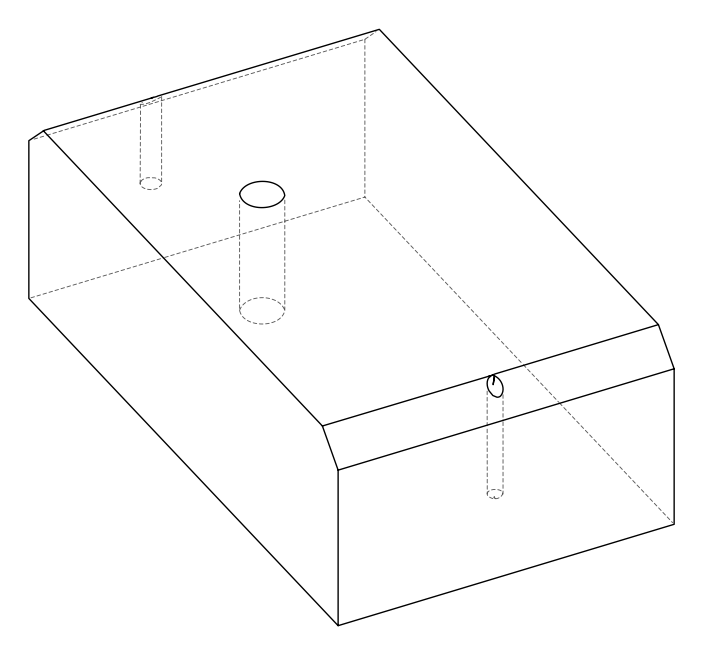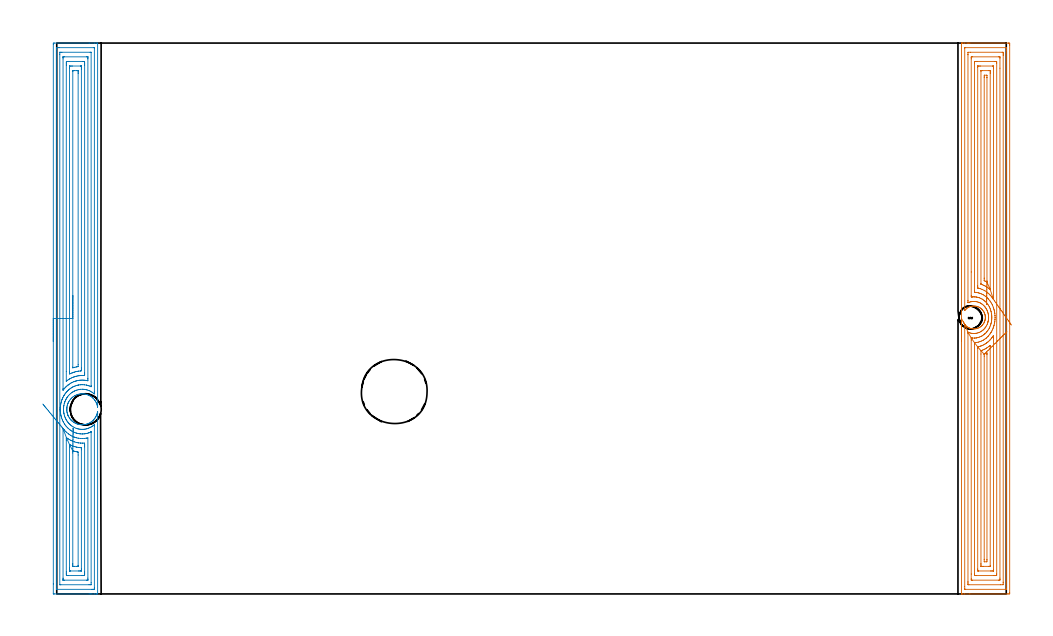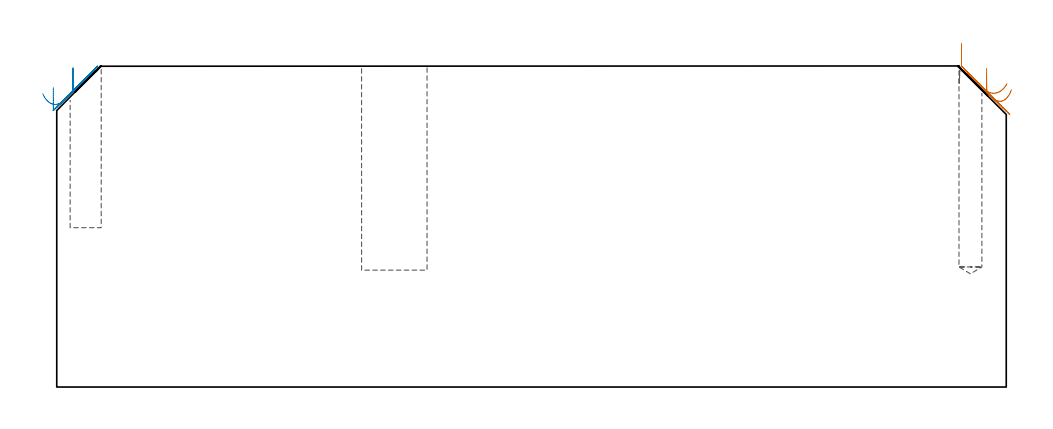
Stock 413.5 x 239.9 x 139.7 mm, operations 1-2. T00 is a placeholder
(PLAN: 6 operations, 4 tool changes, 34 min)
(1 AREA_MILL | FG_CHAMFER_SURFACE | UGT0205_001 | 15.66 min | 52895 mm3)
(2 AREA_MILL_1 | FG_CHAMFER_SURFACE_1 | UGT0205_001 | 13.8 min | 44658 mm3)
(3 MILL_BLIND_HOLE_FROM_SOLID_MATERIAL | STEP1POCKET | NXT0201_012 | Spiral | 3.53 min | 56625 mm3)
(4 MILL_BLIND_HOLE_FROM_SOLID_MATERIAL_1 | STEP1POCKET_1 | NXT0201_011 | Spiral | 0.61 min | 9109 mm3)
(5 SPOT_DRILL | STEP1POCKET_2 | NXT0321_9005460120000 | 0.03 min | 0 mm3)
(6 DRILL_BLIND_HOLE_INTO_CENTER | STEP1POCKET_2 | UGT0301_495 | 0.37 min | 6479 mm3)
(TOOL UGT0205_001 | Chamfer Mill 20 x 3 x 45 deg. | D20 FL50 Z2)
(TOOL NXT0201_012 | ENDMILL 16mm [2P460-1600-NA 1630] | D16 FL38 Z6)
(TOOL NXT0201_011 | ENDMILL 12mm [2P460-1200-NA 1630] | D12 FL38 Z6)
(TOOL NXT0321_9005460120000 | NC Spot Drill, 142deg, 12mm, Carbide, Uncoated | D12 PA142 FL30 Z2)
(TOOL UGT0301_495 | Carbide Drill 10.0 mm | D10 PA118 FL90.5 Z2)
(OP 1 AREA_MILL)
G17 G21 G94 G90
T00 M6
G54
G17 G0 G90 X394. Y109.95 S1061 M3
G43 Z149.7 H0
G94 G1 Y109.988 Z148.828 F250.
Y110.102 Z147.963
Y110.291 Z147.112
Y110.553 Z146.28
Y110.887 Z145.474
Y111.29 Z144.7
Y111.759 Z143.964
Y112.29 Z143.272
Y112.879 Z142.629
Y113.522 Z142.039
Y114.214 Z141.508
Y114.95 Z141.04
Y115.724 Z140.637
Y116.53 Z140.303
Y117.362 Z140.041
Y118.214 Z139.852
Y119.078 Z139.738
Y119.95 Z139.7
Y239.722
X394.002 Y239.89 Z139.689
X394.158 Y239.898 Z139.534
X394.321 Y239.9 Z139.379
X394.583 Z139.117
X395.281 Z138.414
X396.508 Z137.189
X397.037 Z136.657
X397.651 Z136.045
X414.333 Z119.365
X414.597 Y239.897 Z119.101
X414.992 Y239.89 Z118.705
X414.996 Y239.682 Z118.702
X414.999 Y239.275 Z118.701
X415. Y238.865 Z118.7
X414.999 Y0.625 Z118.701
X414.997 Y0.218 Z118.702
X414.992 Y0.01 Z118.705
X414.597 Y0.005 Z119.101
X413.983 Y0. Z119.714
X397.651 Z136.045
X395.281 Z138.414
X394.32 Z139.379
X394.16 Y0.001 Z139.533
X394.079 Y0.003 Z139.613
X394.003 Y0.01 Z139.688
X394. Y0.178 Z139.7
Y119.95
X394.739 Y118.609 Z138.961
X394.85 Y118.341 Z138.85
X394.976 Y118.079 Z138.724
X394.977 Y118.078 Z138.723
X395.19 Y117.715 Z138.51
X395.338 Y117.512 Z138.362
X395.421 Y117.386 Z138.279
X395.509 Y117.279 Z138.191
X395.868 Y116.866 Z137.832
X395.909 Y116.824 Z137.791
X396.322 Y116.475 Z137.378
X396.759 Y116.166 Z136.941
X397.165 Y115.931 Z136.535
X397.405 Y115.821 Z136.295
X397.651 Y115.718 Z136.049
X398.093 Y115.586 Z135.607
X398.542 Y115.486 Z135.158
X398.987 Y115.429 Z134.713
X399.434 Y115.411 Z134.266
X399.88 Y115.435 Z133.82
X400.325 Y115.497 Z133.375
X400.774 Y115.605 Z132.926
X401.217 Y115.753 Z132.483
X401.634 Y115.931 Z132.066
X402.108 Y116.208 Z131.592
X402.509 Y116.5 Z131.191
X402.89 Y116.824 Z130.81
X403. Y116.936 Z130.7
X403.32 Y117.316 Z130.38
X403.614 Y117.717 Z130.086
X403.758 Y117.96 Z129.94
X403.889 Y118.211 Z129.805
X403.95 Y118.361 Z129.741
X403.96 Y118.381 Z129.735
X403.972 Y118.408 Z129.724
X403.977 Y118.425 Z129.713
X403.981 Y118.436 Z129.708
X403.99 Y118.455 Z129.703
X404.061 Y118.618 Z129.639
X404.202 Y119.054 Z129.494
X404.232 Y119.181 Z129.464
X404.307 Y119.503 Z129.388
X404.337 Y119.708 Z129.36
X404.37 Y119.949 Z129.323
X404.391 Y120.172 Z129.308
X404.396 Y120.403 Z129.3
X404.395 Y120.425 Z129.299
X404.391 Y120.621 Z129.308
X404.372 Y120.837 Z129.322
X404.371 Y120.844 Z129.323
X404.351 Y120.997 Z129.347
X404.308 Y121.29 Z129.387
X404.235 Y121.607 Z129.461
X404.204 Y121.739 Z129.492
X404.061 Y122.183 Z129.639
X403.989 Y122.348 Z129.704
X403.98 Y122.365 Z129.709
X403.978 Y122.373 Z129.713
X403.973 Y122.388 Z129.722
X403.963 Y122.411 Z129.732
X403.955 Y122.429 Z129.737
X403.95 Y122.446 Z129.747
X403.892 Y122.589 Z129.808
X403.761 Y122.836 Z129.939
X403.619 Y123.076 Z130.081
X403.323 Y123.48 Z130.377
X403. Y123.864 Z130.7
X402.897 Y123.969 Z130.803
X402.513 Y124.297 Z131.187
X402.108 Y124.595 Z131.592
X401.881 Y124.735 Z131.819
X401.649 Y124.862 Z132.051
X401.217 Y125.047 Z132.483
X400.774 Y125.195 Z132.926
X400.325 Y125.303 Z133.375
X399.88 Y125.365 Z133.82
X399.434 Y125.389 Z134.266
X398.987 Y125.371 Z134.713
X398.542 Y125.314 Z135.158
X398.093 Y125.214 Z135.607
X397.651 Y125.072 Z136.049
X397.153 Y124.862 Z136.547
X396.759 Y124.634 Z136.941
X396.318 Y124.322 Z137.382
X395.902 Y123.969 Z137.798
X395.868 Y123.934 Z137.832
X395.507 Y123.518 Z138.193
X395.421 Y123.414 Z138.279
X395.415 Y123.702 Z138.285
X395.414 Y123.836 Z138.286
Y123.964
X395.415 Y237.488 Z138.285
X395.419 Y237.866 Z138.281
X395.42 Y237.883 Z138.28
X395.44 Y237.89 Z138.26
X395.511 Y237.896 Z138.189
X395.619 Y237.899 Z138.081
X413.314 Y237.9 Z120.386
X413.51 Y237.898 Z120.19
X413.543 Y237.895 Z120.157
X413.574 Y237.891 Z120.126
X413.579 Y237.848 Z120.121
X413.584 Y237.625 Z120.116
X413.585 Y237.488 Z120.115
X413.586 Y236.729 Z120.114
X413.585 Y2.412 Z120.115
X413.581 Y2.034 Z120.119
X413.579 Y2.017 Z120.121
X413.56 Y2.01 Z120.14
X413.489 Y2.004 Z120.211
X413.381 Y2.001 Z120.319
X395.686 Y2. Z138.014
X395.49 Y2.002 Z138.21
X395.457 Y2.005 Z138.243
X395.426 Y2.009 Z138.274
X395.421 Y2.052 Z138.279
X395.416 Y2.275 Z138.284
X395.415 Y2.412 Z138.285
X395.414 Y3.171 Z138.286
Y116.822
X395.416 Y117.091 Z138.284
X395.421 Y117.386 Z138.279
X396.84 Y113.968 Z136.86
X396.859 Y113.962 Z136.841
X397.418 Y113.752 Z136.282
X397.915 Y113.611 Z135.785
X398.559 Y113.485 Z135.141
X398.793 Y113.456 Z134.907
X399.497 Y113.423 Z134.203
X399.671 Y113.431 Z134.029
X400.013 Y113.454 Z133.687
X400.308 Y113.492 Z133.392
X400.549 Y113.532 Z133.151
X401.032 Y113.648 Z132.668
X401.427 Y113.778 Z132.273
X401.688 Y113.875 Z132.012
X402.271 Y114.14 Z131.429
X402.636 Y114.363 Z131.064
X402.832 Y114.497 Z130.868
X403.183 Y114.752 Z130.517
X403.337 Y114.877 Z130.363
X403.521 Y115.034 Z130.179
X403.801 Y115.299 Z129.899
X404.061 Y115.595 Z129.639
X404.211 Y115.775 Z129.489
X404.331 Y115.928 Z129.369
X404.59 Y116.283 Z129.11
X404.922 Y116.822 Z128.778
X404.928 Y116.833 Z128.772
X404.939 Y116.854 Z128.761
X405.206 Y117.444 Z128.494
X405.316 Y117.715 Z128.384
X405.442 Y118.098 Z128.258
X405.512 Y118.318 Z128.188
X405.587 Y118.609 Z128.113
X405.612 Y118.714 Z128.088
X405.63 Y118.8 Z128.07
X405.69 Y119.12 Z128.01
X405.749 Y119.503 Z127.951
X405.757 Y119.564 Z127.943
X405.79 Y119.961 Z127.91
X405.812 Y120.397 Z127.888
Y120.402
X405.789 Y120.854 Z127.911
X405.751 Y121.291 Z127.949
X405.747 Y121.326 Z127.953
X405.741 Y121.368 Z127.959
X405.669 Y121.807 Z128.031
X405.584 Y122.185 Z128.116
X405.507 Y122.5 Z128.193
X405.318 Y123.078 Z128.382
X405.207 Y123.353 Z128.493
X405.105 Y123.597 Z128.595
X404.939 Y123.947 Z128.761
X404.926 Y123.972 Z128.774
X404.911 Y124.001 Z128.789
X404.68 Y124.383 Z129.02
X404.507 Y124.63 Z129.193
X404.337 Y124.866 Z129.363
X404.214 Y125.022 Z129.486
X404.061 Y125.205 Z129.639
X403.805 Y125.496 Z129.895
X403.523 Y125.76 Z130.177
X403.183 Y126.048 Z130.517
X402.95 Y126.219 Z130.75
X402.703 Y126.398 Z130.997
X402.318 Y126.641 Z131.382
X402.294 Y126.654 Z131.406
X401.697 Y126.921 Z132.003
X401.427 Y127.022 Z132.273
X401.037 Y127.15 Z132.663
X400.549 Y127.268 Z133.151
X399.856 Y127.359 Z133.844
X399.671 Y127.368 Z134.029
X399.312 Y127.375 Z134.388
X398.974 Y127.363 Z134.726
X398.793 Y127.344 Z134.907
X398.204 Y127.253 Z135.496
X397.915 Y127.189 Z135.785
X397.509 Y127.067 Z136.191
X397.037 Y126.899 Z136.663
X396.858 Y126.836 Z136.842
X396.835 Y126.85 Z136.865
X396.833 Y126.862 Z136.867
X396.829 Y127.548 Z136.871
Y127.76
Y234.806
X396.83 Y235.017 Z136.87
X396.835 Y235.7 Z136.865
X396.847 Y235.893 Z136.853
X397.915 Y235.9 Z135.785
X411.768 Y235.899 Z121.932
X411.963 Y235.895 Z121.737
X412.153 Y235.89 Z121.547
X412.164 Y235.7 Z121.536
X412.168 Y235.492 Z121.532
X412.171 Y234.806 Z121.529
Y234.594
Y5.094
X412.17 Y4.883 Z121.53
X412.165 Y4.2 Z121.536
X412.153 Y4.007 Z121.547
X411.085 Y4. Z122.615
X397.232 Y4.001 Z136.468
X397.037 Y4.005 Z136.663
X396.847 Y4.01 Z136.853
X396.835 Y4.2 Z136.865
X396.832 Y4.408 Z136.868
X396.829 Y5.094 Z136.871
Y5.306
Y113.459
Y113.671
X396.832 Y113.812 Z136.868
X396.835 Y113.925 Z136.865
X396.84 Y113.968 Z136.86
X398.25 Y111.459 Z135.45
X398.419 Y111.476 Z135.281
X398.793 Y111.445 Z134.907
X398.807 Y111.444 Z134.893
X399.671 Y111.424 Z134.029
X399.705 Z133.995
X400.189 Y111.459 Z133.511
X400.504 Y111.505 Z133.196
X400.549 Y111.514 Z133.151
X401.224 Y111.666 Z132.476
X401.427 Y111.725 Z132.273
X401.889 Y111.882 Z131.811
X402.305 Y112.057 Z131.395
X402.504 Y112.15 Z131.196
X402.911 Y112.353 Z130.789
X403.083 Y112.454 Z130.617
X403.183 Y112.519 Z130.517
X403.609 Y112.813 Z130.091
X404.061 Y113.157 Z129.639
X404.11 Y113.196 Z129.59
X404.169 Y113.246 Z129.531
X404.571 Y113.621 Z129.129
X404.939 Y114.026 Z128.761
X405.036 Y114.14 Z128.664
X405.381 Y114.584 Z128.319
X405.698 Y115.034 Z128.002
X405.745 Y115.107 Z127.955
X405.817 Y115.225 Z127.883
X406.071 Y115.669 Z127.629
X406.194 Y115.928 Z127.506
X406.355 Y116.274 Z127.345
X406.581 Y116.822 Z127.119
X406.613 Y116.905 Z127.087
X406.695 Y117.148 Z127.005
X406.826 Y117.582 Z126.874
X406.861 Y117.715 Z126.839
X406.997 Y118.302 Z126.703
X407.058 Y118.609 Z126.642
X407.125 Y119.065 Z126.575
X407.174 Y119.503 Z126.526
X407.204 Y119.879 Z126.496
X407.22 Y120.397 Z126.48
X407.208 Y120.768 Z126.492
X407.174 Y121.291 Z126.526
X407.123 Y121.748 Z126.577
X407.058 Y122.185 Z126.642
X406.918 Y122.851 Z126.782
X406.862 Y123.078 Z126.838
X406.695 Y123.644 Z127.005
X406.583 Y123.972 Z127.117
X406.518 Y124.152 Z127.182
X406.33 Y124.597 Z127.37
X406.203 Y124.866 Z127.497
X406.073 Y125.126 Z127.627
X405.817 Y125.58 Z127.883
X405.706 Y125.76 Z127.994
X405.453 Y126.131 Z128.247
X405.041 Y126.654 Z128.659
X404.939 Y126.773 Z128.761
X404.576 Y127.174 Z129.124
X404.172 Y127.548 Z129.528
X404.061 Y127.639 Z129.639
X403.641 Y127.975 Z130.059
X403.183 Y128.283 Z130.517
X402.924 Y128.441 Z130.776
X402.305 Y128.744 Z131.395
X401.801 Y128.954 Z131.899
X401.427 Y129.076 Z132.273
X401.062 Y129.173 Z132.638
X400.607 Y129.277 Z133.093
X400.549 Y129.285 Z133.151
X400.169 Y129.335 Z133.531
X399.671 Y129.375 Z134.029
X399.63 Y129.377 Z134.07
X399.209 Y129.372 Z134.491
X398.793 Y129.357 Z134.907
X398.772 Y129.356 Z134.928
X398.592 Y129.335 Z135.108
X398.428 Y129.32 Z135.272
X398.25 Y129.335 Z135.45
X398.246 Y129.646 Z135.454
X398.244 Y129.894 Z135.456
X398.243 Y140.206 Z135.457
Y233.019
X398.246 Y233.575 Z135.454
X398.25 Y233.765 Z135.45
X398.258 Y233.89 Z135.442
X398.36 Y233.893 Z135.34
X398.805 Y233.9 Z134.895
X410.219 Z123.481
X410.639 Y233.893 Z123.061
X410.739 Y233.89 Z122.961
X410.75 Y233.829 Z122.95
X410.752 Y233.755 Z122.948
X410.756 Y233.353 Z122.944
X410.757 Y228.962 Z122.943
Y6.881
X410.754 Y6.325 Z122.946
X410.75 Y6.135 Z122.95
X410.742 Y6.01 Z122.958
X410.64 Y6.007 Z123.06
X410.195 Y6. Z123.505
X398.781 Z134.919
X398.361 Y6.007 Z135.339
X398.261 Y6.01 Z135.439
X398.25 Y6.071 Z135.45
X398.248 Y6.145 Z135.452
X398.244 Y6.547 Z135.456
X398.243 Y8.669 Z135.457
X398.244 Y110.565 Z135.456
X398.246 Y111.122 Z135.454
X398.25 Y111.459 Z135.45
X399.671 Y109.411 Z134.029
X400.358 Y109.477 Z133.342
X400.549 Y109.503 Z133.151
X400.691 Y109.527 Z133.009
X401.427 Y109.677 Z132.273
X402.087 Y109.892 Z131.613
X402.305 Y109.97 Z131.395
X402.718 Y110.144 Z130.982
X403.183 Y110.368 Z130.517
X403.312 Y110.434 Z130.388
X403.55 Y110.565 Z130.15
X404.061 Y110.9 Z129.639
X404.382 Y111.132 Z129.318
X404.811 Y111.459 Z128.889
X404.881 Y111.518 Z128.819
X404.939 Y111.57 Z128.761
X405.34 Y111.944 Z128.36
X405.729 Y112.353 Z127.971
X405.771 Y112.4 Z127.929
X405.817 Y112.454 Z127.883
X406.166 Y112.891 Z127.534
X406.437 Y113.246 Z127.263
X406.546 Y113.398 Z127.154
X406.695 Y113.619 Z127.005
X406.893 Y113.938 Z126.807
X407.014 Y114.14 Z126.686
X407.219 Y114.501 Z126.481
X407.477 Y115.034 Z126.223
X407.508 Y115.1 Z126.192
X407.573 Y115.246 Z126.127
X407.768 Y115.73 Z125.932
X407.846 Y115.928 Z125.854
X407.998 Y116.389 Z125.702
X408.135 Y116.822 Z125.565
X408.201 Y117.076 Z125.499
X408.352 Y117.715 Z125.348
X408.37 Y117.798 Z125.33
X408.451 Y118.217 Z125.249
X408.501 Y118.558 Z125.199
X408.507 Y118.609 Z125.193
X408.587 Y119.365 Z125.113
X408.597 Y119.503 Z125.103
X408.63 Y120.215 Z125.07
X408.634 Y120.397 Z125.066
X408.605 Y121.134 Z125.095
X408.594 Y121.291 Z125.106
X408.517 Y122.117 Z125.183
X408.509 Y122.185 Z125.191
X408.451 Y122.578 Z125.249
X408.351 Y123.078 Z125.349
X408.323 Y123.208 Z125.377
X408.222 Y123.635 Z125.478
X408.13 Y123.972 Z125.57
X407.989 Y124.442 Z125.711
X407.848 Y124.866 Z125.852
X407.573 Y125.561 Z126.127
X407.486 Y125.76 Z126.214
X407.41 Y125.926 Z126.29
X407.159 Y126.409 Z126.541
X407.019 Y126.654 Z126.681
X406.695 Y127.189 Z127.005
X406.442 Y127.548 Z127.258
X405.817 Y128.339 Z127.883
X405.731 Y128.441 Z127.969
X405.345 Y128.851 Z128.355
X404.939 Y129.224 Z128.761
X404.813 Y129.335 Z128.887
X404.39 Y129.664 Z129.31
X404.061 Y129.902 Z129.639
X403.562 Y130.229 Z130.138
X403.183 Y130.429 Z130.517
X402.791 Y130.628 Z130.909
X402.305 Y130.826 Z131.395
X401.94 Y130.96 Z131.76
X401.429 Y131.12 Z132.271
X401.42 Y131.123 Z132.28
X400.692 Y131.269 Z133.008
X400.549 Y131.291 Z133.151
X400.359 Y131.316 Z133.341
X399.671 Y131.388 Z134.029
X399.657 Y132.017 Z134.043
Y132.031
Y231.245
X399.671 Y231.89 Z134.029
X399.896 Y231.896 Z133.804
X400.549 Y231.899 Z133.151
X400.77 Y231.9 Z132.93
X408.673 Y231.899 Z125.027
X409.329 Y231.89 Z124.371
X409.343 Y231.231 Z124.357
Y231.217
Y8.655
X409.329 Y8.01 Z124.371
X409.104 Y8.004 Z124.596
X408.451 Y8.001 Z125.249
X408.23 Y8. Z125.47
X400.327 Y8.001 Z133.373
X399.671 Y8.01 Z134.029
X399.657 Y8.669 Z134.043
Y8.683
Y108.791
X399.671 Y109.411 Z134.029
X401.078 Y107.561 Z132.622
X401.133 Y107.581 Z132.567
X401.427 Y107.655 Z132.273
X401.606 Y107.701 Z132.094
X402.244 Y107.883 Z131.456
X402.291 Y107.898 Z131.409
X402.305 Y107.903 Z131.395
X402.671 Y108.038 Z131.029
X402.928 Y108.143 Z130.772
X403.183 Y108.255 Z130.517
X403.529 Y108.425 Z130.171
X404.061 Y108.698 Z129.639
X404.111 Y108.726 Z129.589
X404.195 Y108.777 Z129.505
X404.644 Y109.077 Z129.056
X404.939 Y109.287 Z128.761
X405.157 Y109.449 Z128.543
X405.445 Y109.671 Z128.255
X405.648 Y109.844 Z128.052
X405.817 Y109.994 Z127.883
X406.11 Y110.266 Z127.59
X406.401 Y110.565 Z127.299
X406.543 Y110.72 Z127.157
X406.695 Y110.893 Z127.005
X406.949 Y111.2 Z126.751
X407.157 Y111.459 Z126.543
X407.337 Y111.699 Z126.363
X407.573 Y112.024 Z126.127
X407.845 Y112.417 Z125.855
X407.922 Y112.524 Z125.778
X407.926 Y112.353 Z125.774
X407.928 Y112.254 Z125.772
X407.929 Y111.99 Z125.771
Y111.459
X407.928 Y10.457 Z125.772
X407.927 Y10.096 Z125.773
X407.925 Y10.043 Z125.775
X407.923 Y10.018 Z125.777
X407.908 Y10.01 Z125.792
X407.797 Y10.006 Z125.903
X407.573 Y10.002 Z126.127
X407.143 Y10. Z126.557
X406.695 Z127.005
X401.427 Y10.001 Z132.273
X401.277 Y10.002 Z132.423
X401.158 Y10.006 Z132.542
X401.084 Y10.01 Z132.616
X401.078 Y10.095 Z132.622
X401.074 Y10.457 Z132.626
X401.072 Y10.818 Z132.628
X401.071 Y106.99 Z132.629
X401.073 Y107.35 Z132.627
X401.078 Y107.561 Z132.622
X402.493 Y105.904 Z131.207
X403.034 Y106.096 Z130.666
X403.14 Y106.139 Z130.56
X403.183 Y106.158 Z130.517
X403.747 Y106.415 Z129.953
X404.061 Y106.571 Z129.639
X404.332 Y106.713 Z129.368
X404.831 Y106.99 Z128.869
X404.897 Y107.032 Z128.803
X404.939 Y107.06 Z128.761
X405.422 Y107.392 Z128.278
X405.817 Y107.678 Z127.883
X405.933 Y107.765 Z127.767
X406.086 Y107.883 Z127.614
X406.424 Y108.159 Z127.276
X406.505 Y108.224 Z127.195
X406.511 Y108.071 Z127.189
X406.513 Y107.883 Z127.187
X406.514 Y107.724 Z127.186
Y12.244
X406.512 Y12.067 Z127.188
X406.51 Y12.024 Z127.19
X406.509 Y12.01 Z127.191
X406.457 Y12.007 Z127.243
X406.297 Y12.003 Z127.403
X406.057 Y12. Z127.643
X405.817 Z127.883
X403.423 Z130.277
X403.183 Z130.517
X402.543 Y12.002 Z131.157
X402.507 Y12.006 Z131.193
X402.494 Y12.009 Z131.206
X402.491 Y12.055 Z131.209
X402.488 Y12.244 Z131.212
X402.485 Y12.954 Z131.215
Y13.138
X402.486 Y104.492 Z131.214
X402.493 Y105.904 Z131.207
X403.917 Y104.375 Z129.783
X403.967 Y104.404 Z129.733
X404.061 Y104.452 Z129.639
X404.556 Y104.698 Z129.144
X404.939 Y104.893 Z128.761
X405.029 Y104.939 Z128.671
X405.085 Y104.966 Z128.615
X405.093 Y104.801 Z128.607
X405.098 Y104.473 Z128.602
X405.1 Y104.308 Z128.6
Y14.926
X405.099 Y14.763 Z128.601
X405.093 Y14.032 Z128.607
X404.966 Y14.004 Z128.734
X404.939 Y14.003 Z128.761
X404.09 Y14.002 Z129.61
X404.061 Y14.006 Z129.639
X403.907 Y14.032 Z129.793
X403.904 Y14.192 Z129.796
X403.9 Y14.926 Z129.8
Y15.09
Y103.579
X403.902 Y104.308 Z129.798
X403.904 Y104.348 Z129.796
X403.906 Y104.364 Z129.794
X403.917 Y104.375 Z129.783
X404.436 Y104.891 Z129.31
X404.983 Y105.435 Z128.903
X405.553 Y106.002 Z128.564
X406.142 Y106.588 Z128.297
X406.746 Y107.187 Z128.103
X407.358 Y107.797 Z127.984
X407.976 Y108.411 Z127.941
X408.594 Y109.026 Z127.974
X409.208 Y109.636 Z128.082
X409.813 Y110.238 Z128.266
X410.404 Y110.825 Z128.524
X410.977 Y111.395 Z128.853
X411.527 Y111.942 Z129.251
X412.051 Y112.463 Z129.715
X412.544 Y112.953 Z130.242
X413.003 Y113.409 Z130.828
X413.423 Y113.827 Z131.467
X413.803 Y114.205 Z132.156
G0 X415.755 Y117.098 Z129.474
G1 X415.487 Y117.48 Z128.737
X415.184 Y117.913 Z128.044
X414.847 Y118.395 Z127.399
X414.478 Y118.92 Z126.808
X414.082 Y119.486 Z126.275
X413.661 Y120.087 Z125.804
X413.217 Y120.72 Z125.399
X412.755 Y121.38 Z125.063
X412.278 Y122.061 Z124.799
X411.79 Y122.758 Z124.608
X411.293 Y123.466 Z124.492
X410.793 Y124.179 Z124.451
X410.293 Y124.893 Z124.487
X409.797 Y125.602 Z124.599
X409.308 Y126.3 Z124.785
X408.83 Y126.982 Z125.045
X408.367 Y127.643 Z125.377
X407.922 Y128.277 Z125.778
X407.807 Y128.441 Z125.893
X407.573 Y128.776 Z126.127
X407.15 Y129.335 Z126.55
X406.695 Y129.907 Z127.005
X406.402 Y130.229 Z127.298
X406.115 Y130.529 Z127.585
X405.817 Y130.801 Z127.883
X405.443 Y131.123 Z128.257
X404.939 Y131.513 Z128.761
X404.207 Y132.017 Z129.493
X404.061 Y132.102 Z129.639
X403.874 Y132.207 Z129.826
X403.183 Y132.544 Z130.517
X402.928 Y132.651 Z130.772
X402.281 Y132.91 Z131.419
X401.615 Y133.094 Z132.085
X401.427 Y133.139 Z132.273
X401.135 Y133.208 Z132.565
X401.078 Y133.228 Z132.622
X401.076 Y133.268 Z132.624
X401.072 Y133.804 Z132.628
X401.071 Y134.166 Z132.629
Y229.443
X401.073 Y229.804 Z132.627
X401.075 Y229.857 Z132.625
X401.077 Y229.882 Z132.623
X401.092 Y229.89 Z132.608
X401.203 Y229.894 Z132.497
X401.427 Y229.898 Z132.273
X401.857 Y229.9 Z131.843
X402.305 Z131.395
X407.573 Y229.899 Z126.127
X407.722 Y229.898 Z125.978
X407.842 Y229.894 Z125.858
X407.915 Y229.89 Z125.785
X407.922 Y229.805 Z125.778
X407.926 Y229.443 Z125.774
X407.928 Y229.082 Z125.772
X407.929 Y128.973 Z125.771
X407.927 Y128.441 Z125.773
X407.925 Y128.348 Z125.775
X407.922 Y128.277 Z125.778
X406.503 Y132.574 Z127.197
X406.429 Y132.634 Z127.271
X406.086 Y132.91 Z127.614
X405.817 Y133.114 Z127.883
X405.423 Y133.403 Z128.277
X404.939 Y133.74 Z128.761
X404.844 Y133.804 Z128.856
X404.343 Y134.085 Z129.357
X404.061 Y134.228 Z129.639
X403.777 Y134.368 Z129.923
X403.283 Y134.596 Z130.417
X402.491 Y134.906 Z131.209
X402.49 Y134.921 Z131.21
X402.487 Y134.965 Z131.213
X402.486 Y135.053 Z131.214
Y227.656
X402.488 Y227.833 Z131.212
X402.49 Y227.876 Z131.21
X402.491 Y227.89 Z131.209
X402.543 Y227.893 Z131.157
X402.703 Y227.897 Z130.997
X402.943 Y227.9 Z130.757
X403.183 Z130.517
X405.817 Z127.883
X406.457 Y227.898 Z127.243
X406.493 Y227.894 Z127.207
X406.505 Y227.891 Z127.195
X406.509 Y227.845 Z127.191
X406.512 Y227.656 Z127.188
X406.514 Y226.946 Z127.186
X406.515 Y226.762 Z127.185
X406.514 Y133.095 Z127.186
X406.512 Y132.91 Z127.188
X406.508 Y132.67 Z127.192
X406.503 Y132.574 Z127.197
X405.093 Y135.842 Z128.607
X404.939 Y135.918 Z128.761
X404.309 Y136.233 Z129.391
X404.061 Y136.352 Z129.639
X403.97 Y136.4 Z129.73
X403.906 Y136.438 Z129.794
X403.904 Y136.486 Z129.796
X403.901 Y136.648 Z129.799
X403.9 Y137.38 Z129.8
X403.899 Y137.544 Z129.801
X403.9 Y224.974 Z129.8
Y225.138
X403.907 Y225.868 Z129.793
X404.033 Y225.896 Z129.667
X404.061 Y225.898 Z129.639
X404.909 Z128.791
X404.939 Y225.895 Z128.761
X405.093 Y225.868 Z128.607
X405.096 Y225.708 Z128.604
X405.1 Y224.974 Z128.6
Y224.81
Y136.322
X405.098 Y136.157 Z128.602
X405.093 Y135.842 Z128.607
X405.08 Y134.972 Z128.658
X405.067 Y134.109 Z128.785
X405.054 Y133.26 Z128.987
X405.041 Y132.432 Z129.262
X405.029 Y131.632 Z129.608
X405.017 Y130.864 Z130.023
X405.006 Y130.136 Z130.503
X404.995 Y129.452 Z131.045
X404.985 Y128.818 Z131.644
X404.976 Y128.239 Z132.296
X404.968 Y127.718 Z132.996
X404.961 Y127.261 Z133.739
X404.955 Y126.87 Z134.519
X404.95 Y126.549 Z135.33
X404.946 Y126.299 Z136.166
X404.944 Y126.124 Z137.021
X404.942 Y126.023 Z137.887
Y125.999 Z138.759
G0 Z149.7
M5
M2
(OP 2 AREA_MILL_1)
G17 G21 G94 G90
T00 M6
G54
G17 G0 G90 X-1.5 Y109.95 S1061 M3
G43 Z149.7 H0
Z130.4
G94 G1 Y109.988 Z129.528 F250.
Y110.102 Z128.663
Y110.291 Z127.812
Y110.553 Z126.98
Y110.887 Z126.174
Y111.29 Z125.4
Y111.758 Z124.664
Y112.29 Z123.972
Y112.879 Z123.329
Y113.522 Z122.74
Y114.214 Z122.208
Y114.95 Z121.74
Y115.724 Z121.337
Y116.53 Z121.003
Y117.362 Z120.741
Y118.214 Z120.552
Y119.078 Z120.438
Y119.95 Z120.4
X-1.499 Y239.275 Z120.401
X-1.496 Y239.698 Z120.402
X-1.492 Y239.89 Z120.405
X-1.081 Y239.9 Z120.817
X14.129 Z136.025
X16.502 Z138.397
X17.467 Z139.367
X17.798 Y239.89 Z139.689
X17.8 Y239.722 Z139.7
Y81.516
X17.794 Y81.374 Z139.692
X17.767 Y81.48 Z139.666
X17.758 Y81.516 Z139.658
X17.69 Y81.861 Z139.59
X17.656 Y81.991 Z139.556
X17.524 Y82.44 Z139.424
X17.368 Y82.884 Z139.268
X17.167 Y83.335 Z139.067
X16.938 Y83.778 Z138.838
X16.796 Y84.013 Z138.696
X16.566 Y84.348 Z138.466
X16.319 Y84.671 Z138.219
X15.903 Y85.133 Z137.803
X15.677 Y85.355 Z137.577
X15.443 Y85.564 Z137.343
X15.01 Y85.89 Z136.91
X14.569 Y86.178 Z136.469
X14.116 Y86.435 Z136.016
X14.073 Y86.457 Z135.973
X13.652 Y86.64 Z135.552
X13.223 Y86.798 Z135.123
X12.778 Y86.928 Z134.678
X12.33 Y87.027 Z134.23
X11.884 Y87.095 Z133.784
X11.437 Y87.133 Z133.337
X10.99 Y87.14 Z132.89
X10.543 Y87.117 Z132.443
X10.096 Y87.066 Z131.996
X9.65 Y86.984 Z131.55
X9.201 Y86.868 Z131.101
X8.757 Y86.718 Z130.657
X8.128 Y86.457 Z130.028
X7.863 Y86.315 Z129.763
X7.411 Y86.039 Z129.311
X6.97 Y85.732 Z128.87
X6.757 Y85.564 Z128.656
X6.729 Y85.538 Z128.628
X6.411 Y85.241 Z128.307
X6.079 Y84.901 Z127.975
X5.881 Y84.671 Z127.778
X5.557 Y84.231 Z127.455
X5.261 Y83.778 Z127.159
X5.246 Y83.75 Z127.143
X5.184 Y83.644 Z127.083
X4.999 Y83.268 Z126.896
X4.897 Y83.035 Z126.795
X4.833 Y82.885 Z126.728
X4.677 Y82.44 Z126.574
X4.55 Y81.991 Z126.448
X4.458 Y81.546 Z126.356
X4.397 Y81.098 Z126.291
X4.395 Y81.069 Z126.288
X4.39 Y81.007 Z126.285
X4.386 Y80.919 Z126.276
X4.365 Y80.661 Z126.262
Y80.652 Z126.261
Y80.438 Z126.255
X4.364 Y80.295 Z126.257
X4.365 Y80.205
X4.367 Y80.175 Z126.258
X4.379 Y79.941 Z126.276
X4.39 Y79.758 Z126.288
X4.449 Y79.312 Z126.344
X4.515 Y78.972 Z126.414
X4.537 Y78.864 Z126.435
X4.658 Y78.419 Z126.555
X4.815 Y77.969 Z126.711
X4.828 Y77.94 Z126.722
X4.905 Y77.749 Z126.803
X4.999 Y77.526 Z126.895
X5.088 Y77.339 Z126.986
X5.184 Y77.158 Z127.083
X5.508 Y76.632 Z127.407
X5.782 Y76.258 Z127.68
X5.952 Y76.052 Z127.849
X6.078 Y75.897 Z127.976
X6.222 Y75.739 Z128.119
X6.257 Y75.706 Z128.155
X6.392 Y75.58 Z128.287
X6.527 Y75.455 Z128.417
X6.591 Y75.394 Z128.484
X6.747 Y75.259 Z128.647
X6.97 Y75.069 Z128.87
X7.268 Y74.846 Z129.168
X7.562 Y74.658 Z129.462
X7.863 Y74.485 Z129.763
X8.306 Y74.266 Z130.206
X8.757 Y74.079 Z130.657
X9.109 Y73.953 Z131.009
X9.379 Y73.878 Z131.279
X9.65 Y73.813 Z131.55
X10.096 Y73.734 Z131.996
X10.543 Y73.683 Z132.443
X10.99 Y73.66 Z132.89
X11.437 Y73.667 Z133.337
X11.884 Y73.705 Z133.784
X12.33 Y73.772 Z134.23
X12.712 Y73.854 Z134.612
X13.091 Y73.953 Z134.991
X13.223 Y73.997 Z135.123
X13.673 Y74.17 Z135.573
X14.116 Y74.372 Z136.016
X14.53 Y74.597 Z136.43
X14.933 Y74.846 Z136.833
X15.01 Y74.902 Z136.91
X15.468 Y75.267 Z137.368
X15.903 Y75.662 Z137.803
X15.98 Y75.739 Z137.88
X16.351 Y76.178 Z138.251
X16.697 Y76.632 Z138.597
X16.796 Y76.785 Z138.696
X17.007 Y77.151 Z138.907
X17.2 Y77.526 Z139.1
X17.387 Y77.969 Z139.287
X17.542 Y78.419 Z139.442
X17.691 Y78.944 Z139.591
X17.752 Y79.259 Z139.652
X17.756 Y79.281 Z139.656
X17.763 Y79.321 Z139.662
X17.795 Y79.481 Z139.691
X17.8 Y79.281 Z139.7
Y0.178
X17.798 Y0.01 Z139.689
X17.467 Y0. Z139.366
X17.201 Z139.101
X16.502 Z138.397
X15.273 Z137.17
X14.744 Z136.638
X14.129 Z136.025
X-1.081 Z120.816
X-1.348 Y0.002 Z120.55
X-1.492 Y0.01 Z120.406
X-1.499 Y0.156 Z120.399
X-1.5 Y4.354 Z120.4
Y119.95
X-0.086 Z121.814
X-0.085 Y237.369 Z121.815
X-0.084 Y237.488 Z121.816
X-0.079 Y237.866 Z121.821
X0.281 Y237.891 Z122.181
X0.677 Y237.896 Z122.577
X1.151 Y237.9 Z123.051
X16.302 Y237.899 Z138.202
X16.336 Y237.898 Z138.236
X16.371 Y237.894 Z138.271
X16.379 Y237.89 Z138.279
X16.382 Y237.883 Z138.282
X16.384 Y237.854 Z138.284
X16.386 Y237.606 Z138.286
Y237.488
Y88.219
X16.384 Y87.445 Z138.284
X16.382 Y87.325 Z138.282
X16.375 Y87.108 Z138.275
X16.294 Y87.173 Z138.194
X16.104 Y87.325 Z138.004
X15.623 Y87.681 Z137.523
X15.305 Y87.89 Z137.205
X14.769 Y88.219 Z136.669
X14.744 Y88.234 Z136.644
X14.712 Y88.252 Z136.612
X14.159 Y88.501 Z136.059
X13.864 Y88.618 Z135.764
X13.274 Y88.82 Z135.174
X12.985 Y88.896 Z134.885
X12.605 Y88.981 Z134.505
X12.154 Y89.065 Z134.054
X12.106 Y89.07 Z134.006
X11.714 Y89.113 Z133.614
X11.227 Y89.135 Z133.127
X11.205 Y89.136 Z133.105
X10.452 Y89.113 Z132.352
X10.358 Y89.103 Z132.258
X9.938 Y89.043 Z131.838
X9.594 Y88.985 Z131.494
X9.469 Y88.957 Z131.369
X8.889 Y88.808 Z130.789
X8.59 Y88.707 Z130.49
X8.238 Y88.576 Z130.138
X7.71 Y88.358 Z129.61
X7.616 Y88.315 Z129.516
X7.43 Y88.219 Z129.33
X7.055 Y87.992 Z128.955
X6.831 Y87.853 Z128.731
X6.523 Y87.639 Z128.423
X6.091 Y87.325 Z127.991
X6.015 Y87.262 Z127.915
X5.952 Y87.205 Z127.852
X5.561 Y86.829 Z127.461
X5.171 Y86.432 Z127.071
X5.124 Y86.379 Z127.024
X5.073 Y86.317 Z126.973
X4.737 Y85.879 Z126.637
X4.493 Y85.538 Z126.393
X4.372 Y85.356 Z126.272
X4.194 Y85.077 Z126.094
X4.039 Y84.801 Z125.939
X3.961 Y84.644 Z125.861
X3.751 Y84.2 Z125.651
X3.563 Y83.75 Z125.463
X3.522 Y83.645 Z125.422
X3.495 Y83.567 Z125.395
X3.315 Y83.008 Z125.215
X3.282 Y82.89 Z125.182
X3.273 Y82.856 Z125.173
X3.118 Y82.162 Z125.018
X3.081 Y81.963 Z124.981
X3.002 Y81.387 Z124.902
X2.977 Y81.069 Z124.877
X2.954 Y80.541 Z124.854
Y80.175
X2.985 Y79.616 Z124.885
X3.02 Y79.281 Z124.92
X3.06 Y78.969 Z124.96
X3.129 Y78.576 Z125.029
X3.169 Y78.387 Z125.069
X3.315 Y77.79 Z125.215
X3.381 Y77.561 Z125.281
X3.39 Y77.532 Z125.29
X3.403 Y77.493 Z125.303
X3.453 Y77.353 Z125.353
X3.627 Y76.896 Z125.527
X3.75 Y76.6 Z125.65
X3.89 Y76.29 Z125.79
X4.015 Y76.044 Z125.915
X4.194 Y75.721 Z126.094
X4.203 Y75.706 Z126.103
X4.217 Y75.682 Z126.117
X4.477 Y75.278 Z126.377
X4.65 Y75.036 Z126.55
X4.815 Y74.812 Z126.715
X5.073 Y74.494 Z126.973
X5.337 Y74.19 Z127.237
X5.614 Y73.918 Z127.514
X5.952 Y73.612 Z127.852
X6.265 Y73.347 Z128.165
X6.692 Y73.024 Z128.592
X6.831 Y72.934 Z128.731
X7.063 Y72.788 Z128.963
X7.71 Y72.452 Z129.61
X8.441 Y72.13 Z130.341
X8.59 Y72.077 Z130.49
X8.67 Y72.049 Z130.57
X9.141 Y71.916 Z131.041
X9.469 Y71.84 Z131.369
X9.818 Y71.776 Z131.718
X10.348 Y71.709 Z132.248
X10.792 Y71.678 Z132.692
X11.227 Y71.674 Z133.127
X11.658 Y71.692 Z133.558
X12.106 Y71.737 Z134.006
X12.444 Y71.787 Z134.344
X12.985 Y71.901 Z134.885
X13.165 Y71.948 Z135.065
X13.757 Y72.13 Z135.657
X13.835 Y72.16 Z135.735
X13.864 Y72.173 Z135.764
X14.447 Y72.432 Z136.347
X14.744 Y72.581 Z136.644
X15.028 Y72.735 Z136.928
X15.51 Y73.024 Z137.41
X15.623 Y73.108 Z137.523
X16.074 Y73.459 Z137.974
X16.371 Y73.7 Z138.271
X16.379 Y73.652 Z138.279
X16.385 Y73.143 Z138.285
Y73.024
Y2.531
X16.384 Y2.412 Z138.284
X16.379 Y2.034 Z138.279
X16.019 Y2.009 Z137.919
X15.623 Y2.004 Z137.523
X15.149 Y2. Z137.049
X-0.002 Z121.898
X-0.036 Y2.002 Z121.864
X-0.071 Y2.006 Z121.829
X-0.079 Y2.01 Z121.821
X-0.082 Y2.017 Z121.818
X-0.084 Y2.046 Z121.816
X-0.086 Y2.294 Z121.814
Y2.412
Y119.95
X1.328 Z123.228
X1.329 Y235.038 Z123.229
X1.33 Y235.7 Z123.23
X1.332 Y235.816 Z123.232
X1.335 Y235.872 Z123.235
X1.338 Y235.89 Z123.238
X1.365 Y235.895 Z123.265
X1.556 Y235.898 Z123.456
X2.239 Y235.9 Z124.139
X14.547 Z136.447
X14.744 Y235.897 Z136.644
X14.94 Y235.892 Z136.84
X14.961 Y235.89 Z136.861
X14.965 Y235.877 Z136.865
X14.968 Y235.839 Z136.868
X14.971 Y235.777 Z136.871
Y90.67
X14.968 Y90.437 Z136.868
X14.965 Y90.284 Z136.865
X14.961 Y90.252 Z136.861
X14.944 Y90.257 Z136.844
X14.899 Y90.274 Z136.799
X14.744 Y90.338 Z136.644
X14.192 Y90.567 Z136.092
X13.864 Y90.673 Z135.764
X13.119 Y90.901 Z135.019
X12.985 Y90.93 Z134.885
X12.949 Y90.938 Z134.849
X12.106 Y91.068 Z134.006
X11.92 Y91.09 Z133.82
X11.227 Y91.126 Z133.127
X11.006 Y91.125 Z132.906
X10.348 Y91.098 Z132.248
X10.172 Y91.08 Z132.072
X9.469 Y90.98 Z131.369
X9.402 Y90.969 Z131.302
X9.085 Y90.901 Z130.985
X8.693 Y90.796 Z130.593
X8.59 Y90.763 Z130.49
X8.036 Y90.569 Z129.936
X7.71 Y90.442 Z129.61
X7.406 Y90.316 Z129.306
X7.169 Y90.209 Z129.069
X6.831 Y90.034 Z128.731
X6.814 Y90.025 Z128.714
X6.783 Y90.007 Z128.683
X6.267 Y89.687 Z128.167
X5.952 Y89.472 Z127.852
X5.744 Y89.324 Z127.644
X5.46 Y89.113 Z127.36
X5.248 Y88.935 Z127.148
X5.073 Y88.776 Z126.973
X4.79 Y88.507 Z126.69
X4.503 Y88.219 Z126.403
X4.353 Y88.057 Z126.253
X4.194 Y87.877 Z126.094
X3.951 Y87.573 Z125.851
X3.76 Y87.325 Z125.66
X3.573 Y87.063 Z125.473
X3.315 Y86.689 Z125.215
X3.214 Y86.534 Z125.114
X3.152 Y86.432 Z125.052
X2.891 Y85.969 Z124.791
X2.679 Y85.538 Z124.579
X2.601 Y85.369 Z124.501
X2.436 Y84.996 Z124.336
X2.335 Y84.746 Z124.235
X2.298 Y84.644 Z124.198
X2.112 Y84.08 Z124.012
X2.008 Y83.75 Z123.908
X1.913 Y83.388 Z123.813
X1.791 Y82.856 Z123.691
X1.749 Y82.661 Z123.649
X1.637 Y81.963 Z123.537
X1.628 Y81.89 Z123.528
X1.556 Y81.137 Z123.456
X1.554 Y81.072 Z123.454
X1.553 Y81.043 Z123.453
X1.54 Y80.563 Z123.44
X1.533 Y80.198 Z123.433
X1.534 Y80.175 Z123.434
X1.556 Y79.669 Z123.456
X1.585 Y79.281 Z123.485
X1.588 Y79.249 Z123.488
X1.645 Y78.794 Z123.545
X1.705 Y78.387 Z123.605
X1.735 Y78.206 Z123.635
X1.814 Y77.816 Z123.714
X1.893 Y77.493 Z123.793
X2.011 Y77.031 Z123.911
X2.145 Y76.6 Z124.045
X2.436 Y75.8 Z124.336
X2.473 Y75.706 Z124.373
X2.501 Y75.639 Z124.401
X2.749 Y75.108 Z124.649
X2.901 Y74.812 Z124.801
X3.315 Y74.115 Z125.215
X3.439 Y73.918 Z125.339
X3.743 Y73.483 Z125.643
X4.107 Y73.024 Z126.007
X4.194 Y72.923 Z126.094
X4.566 Y72.513 Z126.466
X4.96 Y72.13 Z126.86
X5.073 Y72.03 Z126.973
X5.685 Y71.509 Z127.585
X5.952 Y71.311 Z127.852
X6.056 Y71.237 Z127.956
X6.535 Y70.942 Z128.435
X6.831 Y70.782 Z128.731
X7.143 Y70.618 Z129.043
X7.695 Y70.359 Z129.595
X7.732 Y70.343 Z129.632
X8.351 Y70.109 Z130.251
X8.59 Y70.037 Z130.49
X9.006 Y69.919 Z130.906
X9.469 Y69.824 Z131.369
X10.068 Y69.734 Z131.968
X10.348 Y69.706 Z132.248
X11.006 Y69.674 Z132.906
X11.227 Z133.127
X11.853 Y69.706 Z133.753
X12.106 Y69.732 Z134.006
X12.635 Y69.805 Z134.535
X12.985 Y69.879 Z134.885
X13.357 Y69.964 Z135.257
X13.864 Y70.121 Z135.764
X14.029 Y70.175 Z135.929
X14.472 Y70.343 Z136.372
X14.663 Y70.425 Z136.563
X14.744 Y70.459 Z136.644
X14.949 Y70.543 Z136.849
X14.967 Y70.548 Z136.867
X14.968 Y70.545 Z136.868
X14.97 Y70.523 Z136.87
X14.971 Y70.482 Z136.871
X14.972 Y70.42 Z136.872
X14.971 Y4.862 Z136.871
X14.97 Y4.2 Z136.87
X14.968 Y4.084 Z136.868
X14.965 Y4.028 Z136.865
X14.962 Y4.01 Z136.862
X14.935 Y4.005 Z136.835
X14.744 Y4.002 Z136.644
X14.061 Y4. Z135.961
X1.753 Z123.653
X1.556 Y4.003 Z123.456
X1.36 Y4.008 Z123.26
X1.338 Y4.01 Z123.238
X1.335 Y4.022 Z123.235
X1.332 Y4.061 Z123.232
X1.329 Y4.123 Z123.229
X1.328 Y119.95 Z123.228
X2.743 Z124.643
Y233.019
X2.744 Y233.599 Z124.644
X2.746 Y233.794 Z124.646
X2.749 Y233.863 Z124.649
X2.752 Y233.89 Z124.652
X2.773 Y233.892 Z124.673
X2.881 Y233.896 Z124.781
X3.315 Y233.9 Z125.215
X12.985 Z134.885
X13.419 Y233.896 Z135.319
X13.523 Y233.893 Z135.423
X13.546 Y233.89 Z135.446
X13.551 Y233.878 Z135.451
X13.553 Y233.841 Z135.453
X13.556 Y233.757 Z135.456
X13.557 Y233.331 Z135.457
Y233.019
Y93.895
X13.555 Y93.582 Z135.455
X13.551 Y93.007 Z135.451
X13.542 Y92.829 Z135.442
X13.33 Y92.872 Z135.23
X12.985 Y92.938 Z134.885
X12.687 Y92.992 Z134.587
X12.106 Y93.074 Z134.006
X11.696 Y93.105 Z133.596
X11.227 Y93.126 Z133.127
X10.804 Y93.118 Z132.704
X10.348 Y93.098 Z132.248
X9.982 Y93.061 Z131.882
X9.469 Y92.986 Z131.369
X9.217 Y92.945 Z131.117
X8.59 Y92.802 Z130.49
X8.499 Y92.78 Z130.399
X8.18 Y92.688 Z130.08
X7.831 Y92.566 Z129.731
X7.71 Y92.522 Z129.61
X7.449 Y92.422 Z129.349
X6.831 Y92.155 Z128.731
X6.588 Y92.035 Z128.488
X6.144 Y91.795 Z128.044
X6.023 Y91.722 Z127.923
X5.952 Y91.677 Z127.852
X5.487 Y91.374 Z127.387
X5.073 Y91.086 Z126.973
X4.966 Y91.009 Z126.866
X4.823 Y90.901 Z126.723
X4.477 Y90.613 Z126.377
X4.194 Y90.353 Z126.094
X4.018 Y90.186 Z125.918
X3.837 Y90.007 Z125.737
X3.581 Y89.736 Z125.481
X3.315 Y89.444 Z125.215
X3.165 Y89.265 Z125.065
X2.767 Y88.776 Z124.667
X2.749 Y88.772 Z124.649
X2.747 Y88.796 Z124.647
X2.744 Y89.113 Z124.644
X2.743 Y89.404 Z124.643
Y119.95
X4.157 Z126.057
Y230.337
X4.158 Y231.231 Z126.058
X4.159 Y231.266 Z126.059
X4.194 Y231.89 Z126.094
X4.419 Y231.896 Z126.319
X5.073 Y231.899 Z126.973
X5.294 Y231.9 Z127.194
X11.449 Y231.899 Z133.349
X12.106 Y231.89 Z134.006
X12.141 Y231.231 Z134.041
X12.142 Y231.195 Z134.042
X12.143 Y230.337 Z134.043
Y96.226
X12.14 Y95.37 Z134.04
X12.138 Y95.338 Z134.038
X12.106 Y95.096 Z134.006
X11.471 Y95.122 Z133.371
X11.227 Y95.126 Z133.127
X10.601 Y95.112 Z132.501
X10.348 Y95.099 Z132.248
X9.79 Y95.043 Z131.69
X9.469 Y94.997 Z131.369
X9.026 Y94.926 Z130.926
X8.59 Y94.826 Z130.49
X8.312 Y94.758 Z130.212
X7.71 Y94.581 Z129.61
X7.631 Y94.556 Z129.531
X7.399 Y94.476 Z129.299
X6.991 Y94.314 Z128.891
X6.831 Y94.247 Z128.731
X6.373 Y94.048 Z128.273
X5.952 Y93.831 Z127.852
X5.792 Y93.745 Z127.692
X5.504 Y93.582 Z127.404
X5.237 Y93.415 Z127.137
X5.073 Y93.307 Z126.973
X4.708 Y93.059 Z126.608
X4.182 Y92.688 Z126.082
X4.169 Y92.685 Z126.069
X4.162 Y92.686 Z126.062
X4.16 Y92.688 Z126.06
X4.158 Y92.702 Z126.058
X4.157 Y96.878 Z126.057
Y119.95
X5.571 Z127.471
Y228.937
X5.573 Y229.443 Z127.473
X5.576 Y229.826 Z127.476
X5.578 Y229.878 Z127.478
X5.616 Y229.89 Z127.516
X5.728 Y229.894 Z127.628
X5.952 Y229.897 Z127.852
X6.382 Y229.9 Z128.282
X6.831 Z128.731
X10.348 Z132.248
X10.498 Y229.899 Z132.398
X10.617 Y229.897 Z132.517
X10.697 Y229.893 Z132.597
X10.716 Y229.891 Z132.616
X10.722 Y229.879 Z132.622
X10.724 Y229.83 Z132.624
X10.727 Y229.443 Z132.627
X10.729 Y229.056 Z132.629
Y228.549
Y98.558
X10.728 Y98.051 Z132.628
X10.726 Y97.666 Z132.626
X10.722 Y97.158 Z132.622
X10.392 Y97.113 Z132.292
X10.348 Y97.108 Z132.248
X9.594 Y97.03 Z131.494
X9.469 Y97.012 Z131.369
X8.835 Y96.908 Z130.735
X8.59 Y96.855 Z130.49
X8.204 Y96.766 Z130.104
X7.71 Y96.622 Z129.61
X7.439 Y96.539 Z129.339
X6.831 Y96.329 Z128.731
X6.784 Y96.312 Z128.684
X6.66 Y96.264 Z128.56
X6.16 Y96.052 Z128.06
X5.952 Y95.961 Z127.852
X5.837 Y95.908 Z127.737
X5.586 Y95.791 Z127.486
X5.578 Y95.877 Z127.478
X5.574 Y96.264 Z127.474
X5.572 Y96.65 Z127.472
X5.571 Y119.95 Z127.471
X6.985 Z128.885
X6.986 Y227.499 Z128.886
X6.987 Y227.656 Z128.887
X6.99 Y227.839 Z128.89
X6.992 Y227.877 Z128.892
X7.07 Y227.89 Z128.97
X7.23 Y227.895 Z129.13
X7.471 Y227.899 Z129.371
X8.59 Y227.9 Z130.49
X9.23 Y227.898 Z131.13
X9.283 Y227.893 Z131.183
X9.3 Y227.891 Z131.2
X9.308 Y227.819 Z131.208
X9.31 Y227.656 Z131.21
X9.314 Y226.919 Z131.214
X9.315 Y226.762 Z131.215
X9.314 Y99.839 Z131.214
X9.312 Y99.105 Z131.212
X9.309 Y99.025 Z131.209
X9.307 Y99.014 Z131.207
X9.264 Y99.005 Z131.164
X8.933 Y98.945 Z130.833
X8.638 Y98.896 Z130.538
X8.59 Y98.885 Z130.49
X7.928 Y98.724 Z129.828
X7.71 Y98.665 Z129.61
X6.999 Y98.464 Z128.899
X6.992 Y98.49 Z128.892
X6.989 Y98.588 Z128.889
X6.986 Y98.788 Z128.886
X6.985 Y119.95 Z128.885
Y120.822 Z128.923
Y121.686 Z129.037
Y122.538 Z129.226
Y123.37 Z129.488
Y124.176 Z129.822
Y124.95 Z130.225
Y125.686 Z130.694
Y126.378 Z131.225
Y127.021 Z131.814
Y127.61 Z132.457
Y128.141 Z133.149
Y128.61 Z133.885
Y129.013 Z134.659
Y129.347 Z135.465
Y129.609 Z136.297
Y129.798 Z137.149
Y129.912 Z138.014
Y129.95 Z138.885
G0 Z149.7
X-6.063 Y82.68
Z127.698
G1 X-5.744 Y82.294 Z126.984
X-5.386 Y81.862 Z126.316
X-4.992 Y81.387 Z125.7
X-4.565 Y80.872 Z125.139
X-4.109 Y80.321 Z124.639
X-3.627 Y79.739 Z124.204
X-3.123 Y79.13 Z123.835
X-2.6 Y78.499 Z123.538
X-2.062 Y77.85 Z123.312
X-1.514 Y77.188 Z123.161
X-0.959 Y76.519 Z123.086
X-0.403 Y75.847
X0.152 Y75.178 Z123.163
X0.7 Y74.516 Z123.315
X1.237 Y73.868 Z123.541
X1.76 Y73.236 Z123.84
X2.264 Y72.628 Z124.209
X2.746 Y72.046 Z124.646
X2.829 Y71.946 Z124.729
X3.186 Y71.509 Z125.086
X3.315 Y71.354 Z125.215
X3.418 Y71.237 Z125.318
X3.795 Y70.835 Z125.695
X4.194 Y70.452 Z126.094
X4.312 Y70.343 Z126.212
X5.073 Y69.714 Z126.973
X5.431 Y69.449 Z127.331
X5.952 Y69.119 Z127.852
X6.66 Y68.729 Z128.56
X6.831 Y68.65 Z128.731
X7.042 Y68.555 Z128.942
X7.71 Y68.285 Z129.61
X8.13 Y68.128 Z130.03
X8.59 Y67.999 Z130.49
X9.298 Y67.835 Z131.198
X9.469 Y67.81 Z131.369
X10.311 Y67.699 Z132.211
X10.348 Y67.697 Z132.248
X11.225 Y67.664 Z133.125
X12.054 Y67.714 Z133.954
X12.106 Y67.72 Z134.006
X12.827 Y67.823 Z134.727
X12.985 Y67.853 Z134.885
X13.557 Y67.974 Z135.457
Y6.881
X13.556 Y6.301 Z135.456
X13.554 Y6.106 Z135.454
X13.551 Y6.037 Z135.451
X13.548 Y6.01 Z135.448
X13.526 Y6.008 Z135.426
X13.419 Y6.004 Z135.319
X12.985 Y6. Z134.885
X3.315 Z125.215
X2.881 Y6.004 Z124.781
X2.776 Y6.007 Z124.676
X2.754 Y6.01 Z124.654
X2.749 Y6.022 Z124.649
X2.747 Y6.059 Z124.647
X2.744 Y6.143 Z124.644
X2.743 Y6.569 Z124.643
Y6.881
Y71.818
X2.744 Y72.012 Z124.644
X2.746 Y72.044 Z124.646
Y72.046
X4.194 Y68.103 Z126.094
X4.795 Y67.661 Z126.695
X5.073 Y67.483 Z126.973
X5.527 Y67.2 Z127.427
X5.952 Y66.976 Z127.852
X6.357 Y66.768 Z128.257
X6.831 Y66.562 Z128.731
X7.178 Y66.415 Z129.078
X7.71 Y66.219 Z129.61
X8.473 Y65.993 Z130.373
X8.59 Y65.965 Z130.49
X8.991 Y65.874 Z130.891
X9.469 Y65.799 Z131.369
X9.555 Y65.786 Z131.455
X10.348 Y65.705 Z132.248
X10.526 Y65.693 Z132.426
X11.227 Y65.674 Z133.127
X11.421 Y65.677 Z133.321
X12.106 Y65.703 Z134.006
X12.141 Y64.98 Z134.041
X12.142 Y64.944 Z134.042
X12.143 Y64.086 Z134.043
Y9.563
X12.142 Y8.669 Z134.042
X12.141 Y8.634 Z134.041
X12.106 Y8.01 Z134.006
X11.881 Y8.004 Z133.781
X11.227 Y8.001 Z133.127
X11.006 Y8. Z132.906
X4.851 Y8.001 Z126.751
X4.194 Y8.01 Z126.094
X4.159 Y8.669 Z126.059
X4.158 Y8.705 Z126.058
X4.157 Y9.563 Z126.057
Y66.768
X4.159 Y67.661 Z126.059
X4.16 Y67.696 Z126.06
X4.194 Y68.103 Z126.094
X5.578 Y65.014 Z127.478
X5.6 Y65.012 Z127.5
X5.682 Y64.98 Z127.582
X5.952 Y64.854 Z127.852
X6.178 Y64.75 Z128.078
X6.831 Y64.483 Z128.731
X7.595 Y64.204 Z129.495
X7.71 Y64.169 Z129.61
X7.998 Y64.086 Z129.898
X8.59 Y63.944 Z130.49
X8.769 Y63.904 Z130.669
X9.469 Y63.798 Z131.369
X9.794 Y63.755 Z131.694
X10.348 Y63.703 Z132.248
X10.51 Y63.689 Z132.41
X10.638 Y63.679 Z132.538
X10.715 Y63.671 Z132.615
X10.722 Y63.579 Z132.622
X10.726 Y63.192 Z132.626
X10.728 Y62.806 Z132.628
X10.729 Y10.963 Z132.629
X10.727 Y10.457 Z132.627
X10.724 Y10.074 Z132.624
X10.722 Y10.022 Z132.622
X10.684 Y10.01 Z132.584
X10.572 Y10.006 Z132.472
X10.348 Y10.003 Z132.248
X9.918 Y10. Z131.818
X9.469 Z131.369
X5.952 Z127.852
X5.802 Y10.001 Z127.702
X5.683 Y10.003 Z127.583
X5.603 Y10.007 Z127.503
X5.584 Y10.009 Z127.484
X5.578 Y10.021 Z127.478
X5.576 Y10.07 Z127.476
X5.573 Y10.457 Z127.473
X5.571 Y10.844 Z127.471
Y11.351
Y64.086
X5.572 Y64.472 Z127.472
X5.578 Y65.014 Z127.478
X6.992 Y62.298 Z128.892
X7.058 Y62.32 Z128.958
X7.146 Y62.298 Z129.046
X7.71 Y62.136 Z129.61
X7.93 Y62.075 Z129.83
X8.59 Y61.924 Z130.49
X9.039 Y61.842 Z130.939
X9.229 Y61.803 Z131.129
X9.308 Y61.766 Z131.208
X9.312 Y61.564 Z131.212
X9.315 Y60.511 Z131.215
X9.314 Y12.401 Z131.214
X9.313 Y12.244 Z131.213
X9.31 Y12.061 Z131.21
X9.308 Y12.023 Z131.208
X9.23 Y12.01 Z131.13
X9.07 Y12.005 Z130.97
X8.829 Y12.001 Z130.729
X7.71 Y12. Z129.61
X7.07 Y12.002 Z128.97
X7.017 Y12.006 Z128.917
X7. Y12.009 Z128.9
X6.992 Y12.081 Z128.892
X6.99 Y12.244 Z128.89
X6.986 Y12.981 Z128.886
X6.985 Y13.138 Z128.885
X6.986 Y61.405 Z128.886
X6.99 Y62.137 Z128.89
X6.992 Y62.298 Z128.892
X7.006 Y63.169 Z128.944
X7.019 Y64.032 Z129.071
X7.032 Y64.881 Z129.272
X7.044 Y65.709 Z129.547
X7.056 Y66.509 Z129.893
X7.068 Y67.277 Z130.308
X7.079 Y68.005 Z130.788
X7.089 Y68.689 Z131.329
X7.099 Y69.323 Z131.928
X7.108 Y69.903 Z132.58
X7.116 Y70.423 Z133.281
X7.123 Y70.881 Z134.023
X7.129 Y71.272 Z134.803
X7.134 Y71.593 Z135.614
X7.137 Y71.843 Z136.45
X7.14 Y72.019 Z137.305
X7.142 Y72.119 Z138.171
Y72.144 Z139.043
G0 Z149.7
M5
M2
